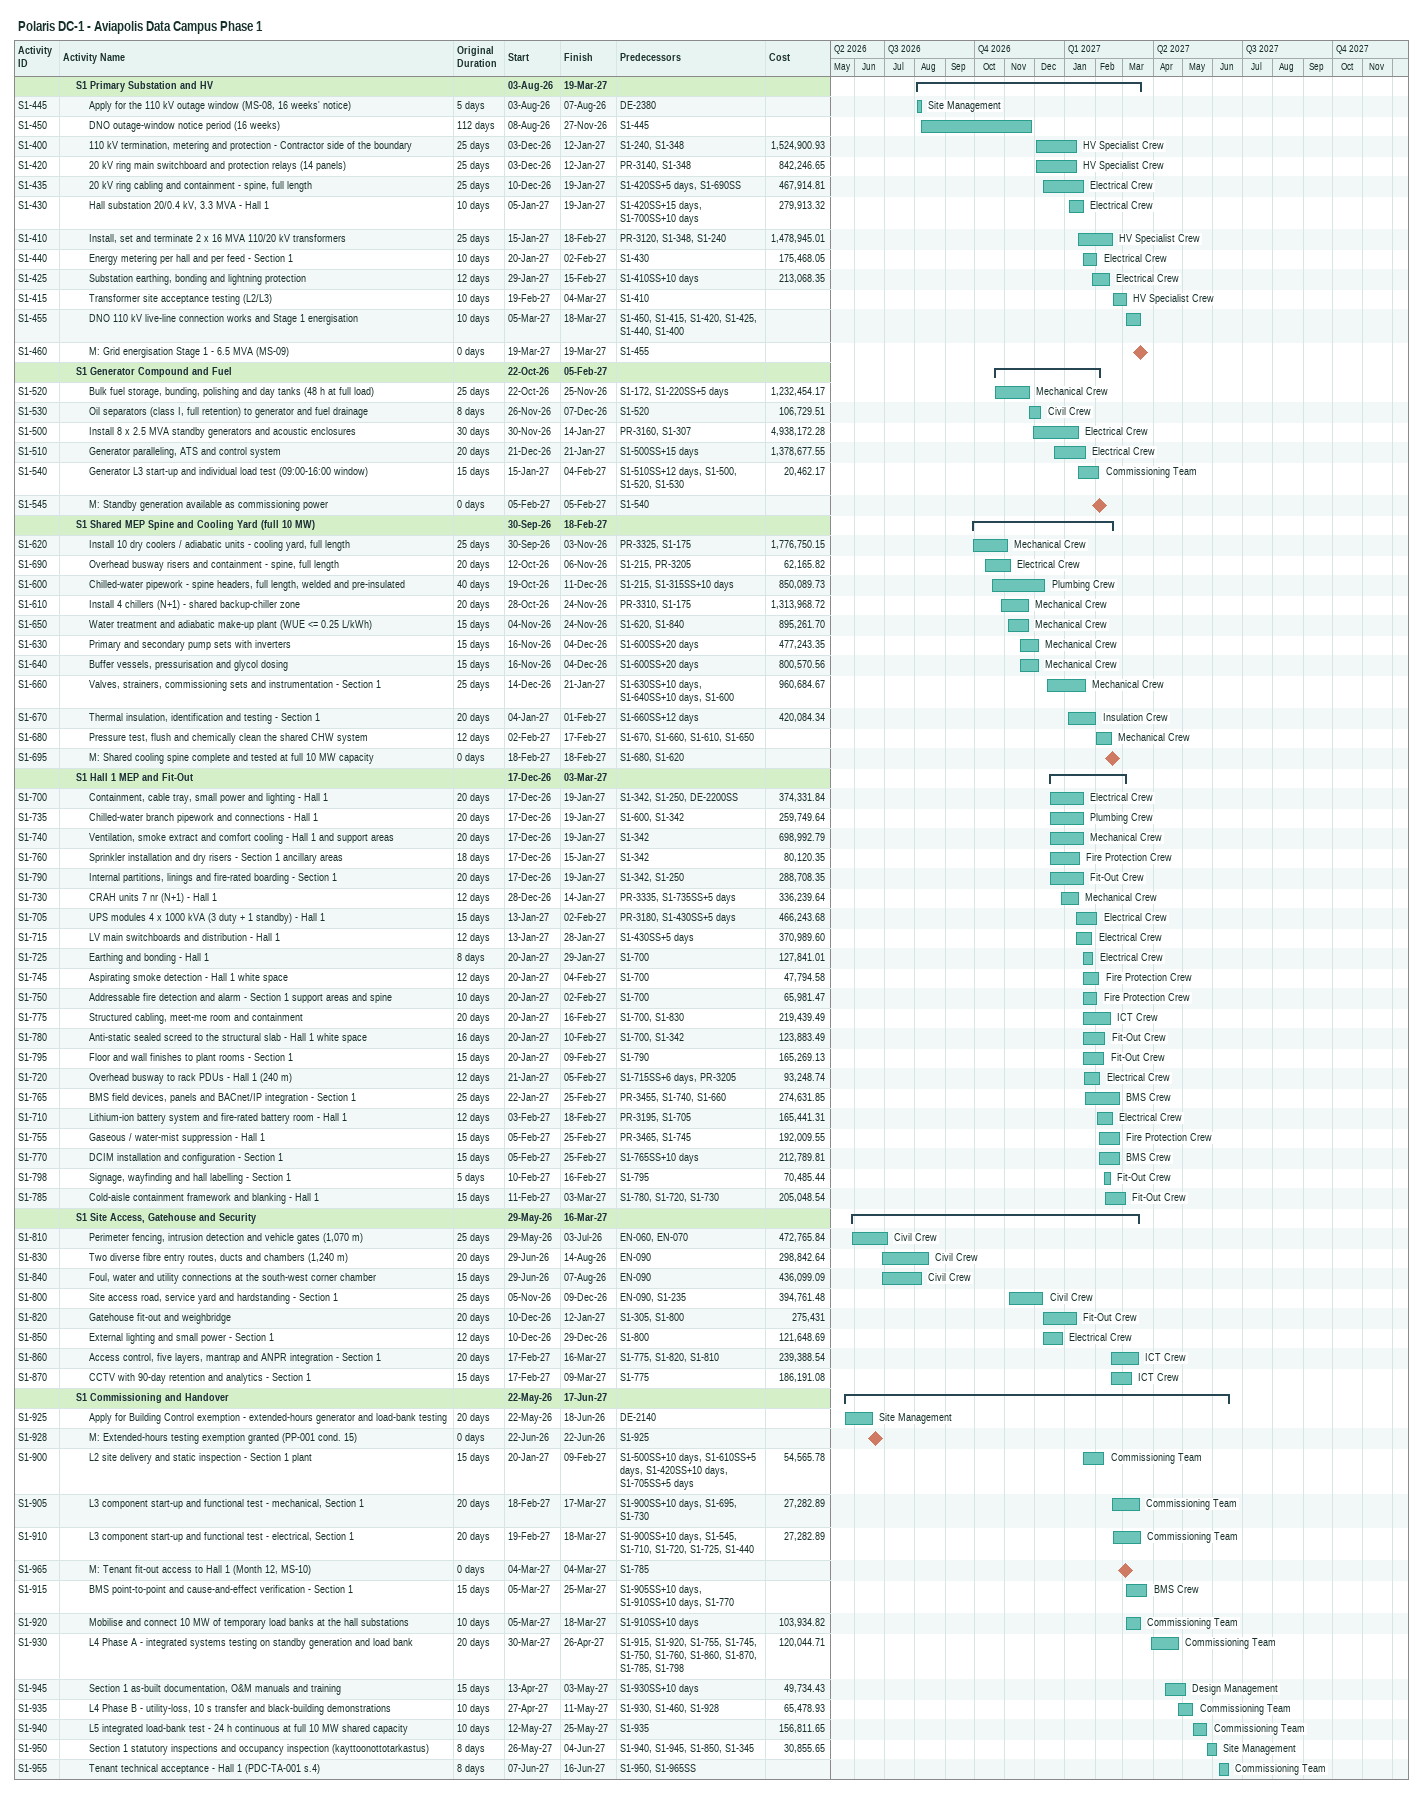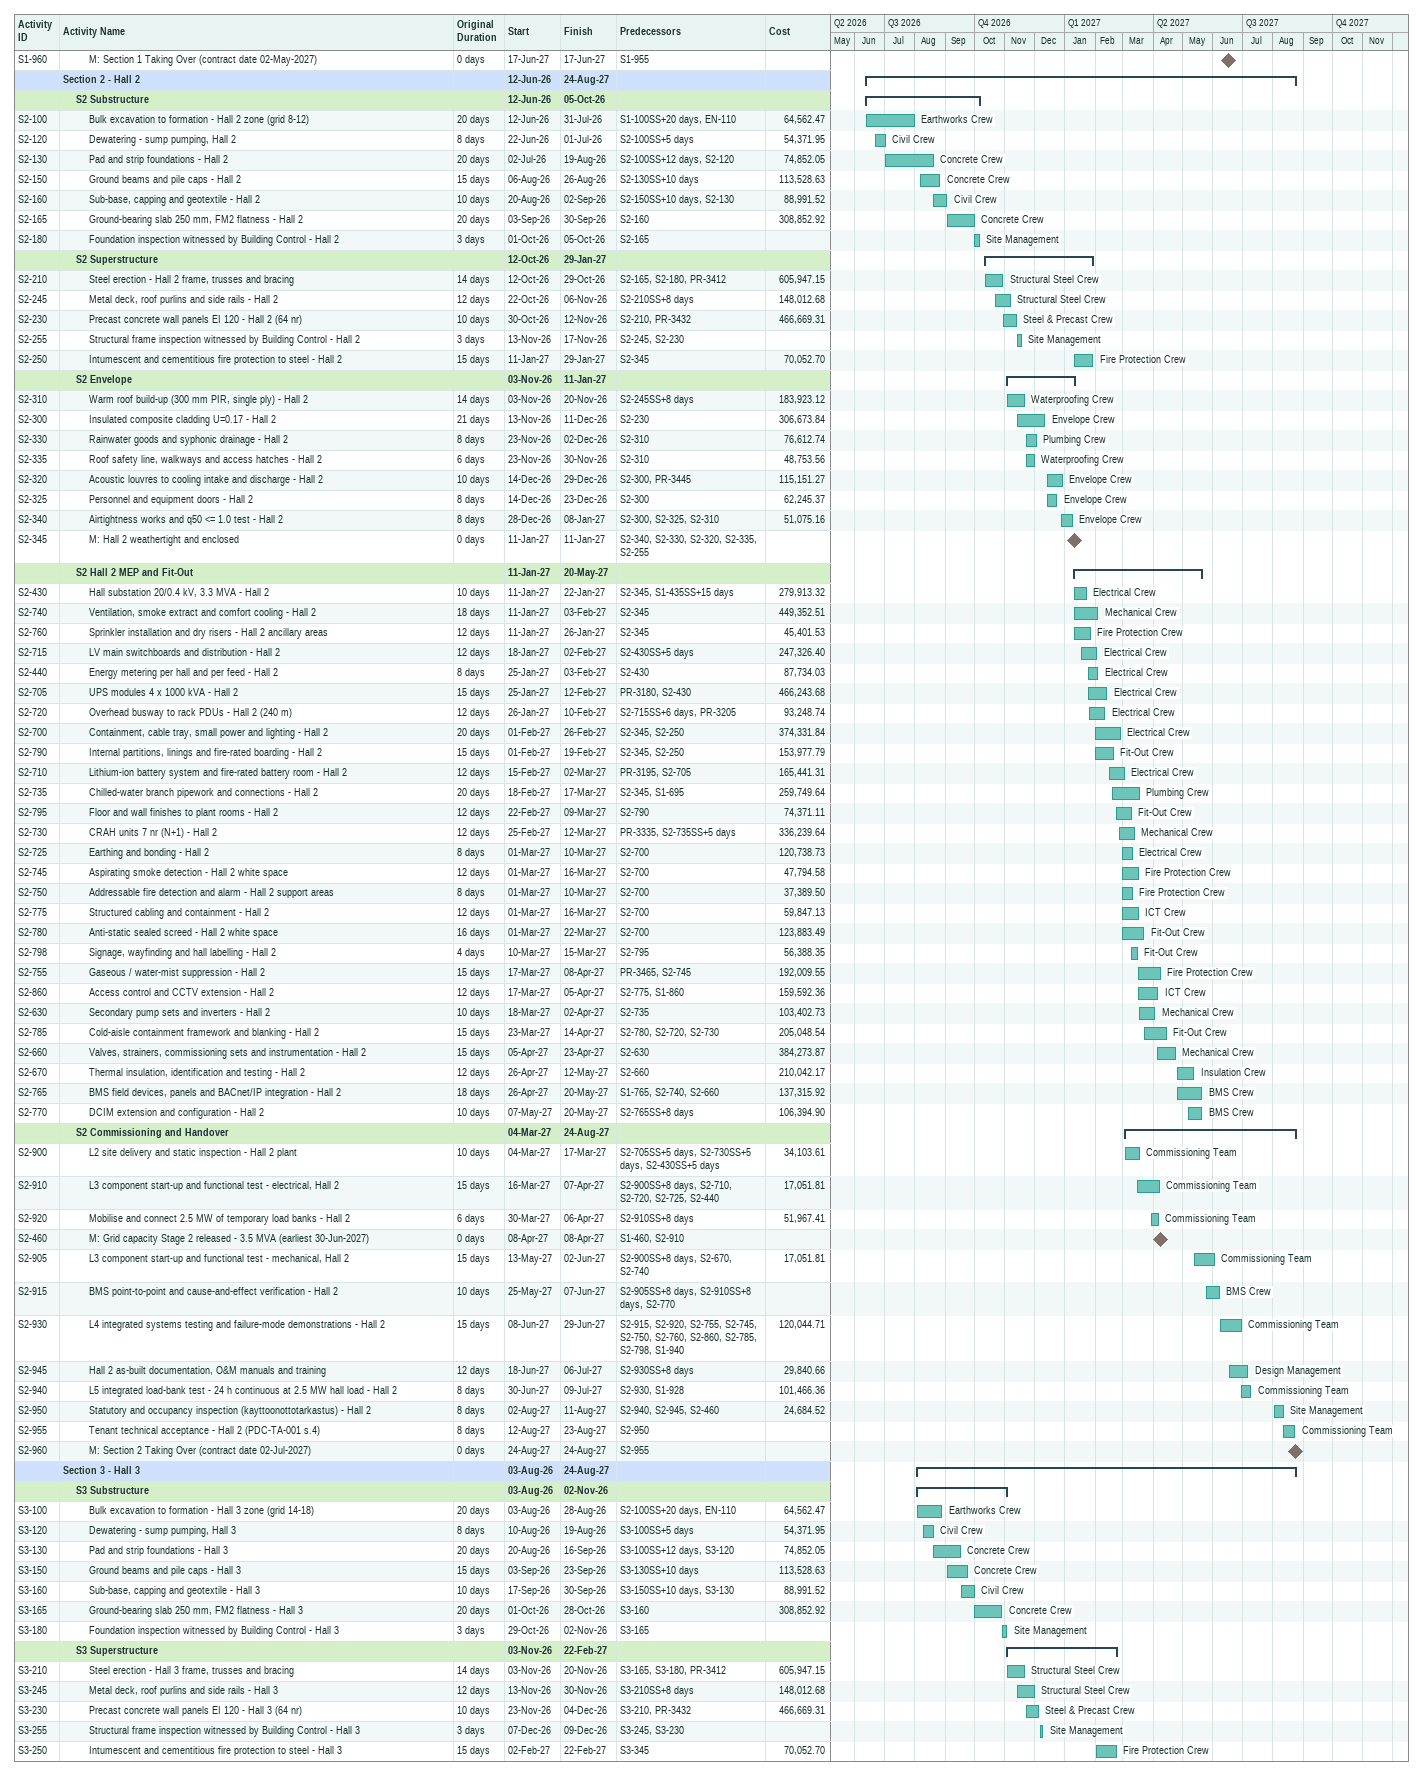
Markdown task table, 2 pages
Polaris DC-1 - Aviapolis Data Campus Phase 1

| ID | Level | Task | Original duration | Start | Finish | Predecessors | Resources | Cost |
|---|---|---|---|---|---|---|---|---|
|  | 2 | **S1 Primary Substation and HV** |  | 2026-08-03 | 2027-03-19 |  |  |  |
| S1-445 | 3 | Apply for the 110 kV outage window (MS-08, 16 weeks' notice) | 5d | 2026-08-03 | 2026-08-07 | DE-2380 | Site Management |  |
| S1-450 | 3 | DNO outage-window notice period (16 weeks) | 112d | 2026-08-08 | 2026-11-27 | S1-445 |  |  |
| S1-400 | 3 | 110 kV termination, metering and protection - Contractor side of the boundary | 25d | 2026-12-03 | 2027-01-12 | S1-240, S1-348 | HV Specialist Crew | 1524900.93 |
| S1-420 | 3 | 20 kV ring main switchboard and protection relays (14 panels) | 25d | 2026-12-03 | 2027-01-12 | PR-3140, S1-348 | HV Specialist Crew | 842246.65 |
| S1-435 | 3 | 20 kV ring cabling and containment - spine, full length | 25d | 2026-12-10 | 2027-01-19 | S1-420SS+5d, S1-690SS | Electrical Crew | 467914.81 |
| S1-430 | 3 | Hall substation 20/0.4 kV, 3.3 MVA - Hall 1 | 10d | 2027-01-05 | 2027-01-19 | S1-420SS+15d, S1-700SS+10d | Electrical Crew | 279913.32 |
| S1-410 | 3 | Install, set and terminate 2 x 16 MVA 110/20 kV transformers | 25d | 2027-01-15 | 2027-02-18 | PR-3120, S1-348, S1-240 | HV Specialist Crew | 1478945.01 |
| S1-440 | 3 | Energy metering per hall and per feed - Section 1 | 10d | 2027-01-20 | 2027-02-02 | S1-430 | Electrical Crew | 175468.05 |
| S1-425 | 3 | Substation earthing, bonding and lightning protection | 12d | 2027-01-29 | 2027-02-15 | S1-410SS+10d | Electrical Crew | 213068.35 |
| S1-415 | 3 | Transformer site acceptance testing (L2/L3) | 10d | 2027-02-19 | 2027-03-04 | S1-410 | HV Specialist Crew |  |
| S1-455 | 3 | DNO 110 kV live-line connection works and Stage 1 energisation | 10d | 2027-03-05 | 2027-03-18 | S1-450, S1-415, S1-420, S1-425, S1-440, S1-400 |  |  |
| S1-460 | 3 | M: Grid energisation Stage 1 - 6.5 MVA (MS-09) | 0d | 2027-03-19 | 2027-03-19 | S1-455 |  |  |
|  | 2 | **S1 Generator Compound and Fuel** |  | 2026-10-22 | 2027-02-05 |  |  |  |
| S1-520 | 3 | Bulk fuel storage, bunding, polishing and day tanks (48 h at full load) | 25d | 2026-10-22 | 2026-11-25 | S1-172, S1-220SS+5d | Mechanical Crew | 1232454.17 |
| S1-530 | 3 | Oil separators (class I, full retention) to generator and fuel drainage | 8d | 2026-11-26 | 2026-12-07 | S1-520 | Civil Crew | 106729.51 |
| S1-500 | 3 | Install 8 x 2.5 MVA standby generators and acoustic enclosures | 30d | 2026-11-30 | 2027-01-14 | PR-3160, S1-307 | Electrical Crew | 4938172.28 |
| S1-510 | 3 | Generator paralleling, ATS and control system | 20d | 2026-12-21 | 2027-01-21 | S1-500SS+15d | Electrical Crew | 1378677.55 |
| S1-540 | 3 | Generator L3 start-up and individual load test (09:00-16:00 window) | 15d | 2027-01-15 | 2027-02-04 | S1-510SS+12d, S1-500, S1-520, S1-530 | Commissioning Team | 20462.17 |
| S1-545 | 3 | M: Standby generation available as commissioning power | 0d | 2027-02-05 | 2027-02-05 | S1-540 |  |  |
|  | 2 | **S1 Shared MEP Spine and Cooling Yard (full 10 MW)** |  | 2026-09-30 | 2027-02-18 |  |  |  |
| S1-620 | 3 | Install 10 dry coolers / adiabatic units - cooling yard, full length | 25d | 2026-09-30 | 2026-11-03 | PR-3325, S1-175 | Mechanical Crew | 1776750.15 |
| S1-690 | 3 | Overhead busway risers and containment - spine, full length | 20d | 2026-10-12 | 2026-11-06 | S1-215, PR-3205 | Electrical Crew | 62165.82 |
| S1-600 | 3 | Chilled-water pipework - spine headers, full length, welded and pre-insulated | 40d | 2026-10-19 | 2026-12-11 | S1-215, S1-315SS+10d | Plumbing Crew | 850089.73 |
| S1-610 | 3 | Install 4 chillers (N+1) - shared backup-chiller zone | 20d | 2026-10-28 | 2026-11-24 | PR-3310, S1-175 | Mechanical Crew | 1313968.72 |
| S1-650 | 3 | Water treatment and adiabatic make-up plant (WUE <= 0.25 L/kWh) | 15d | 2026-11-04 | 2026-11-24 | S1-620, S1-840 | Mechanical Crew | 895261.70 |
| S1-630 | 3 | Primary and secondary pump sets with inverters | 15d | 2026-11-16 | 2026-12-04 | S1-600SS+20d | Mechanical Crew | 477243.35 |
| S1-640 | 3 | Buffer vessels, pressurisation and glycol dosing | 15d | 2026-11-16 | 2026-12-04 | S1-600SS+20d | Mechanical Crew | 800570.56 |
| S1-660 | 3 | Valves, strainers, commissioning sets and instrumentation - Section 1 | 25d | 2026-12-14 | 2027-01-21 | S1-630SS+10d, S1-640SS+10d, S1-600 | Mechanical Crew | 960684.67 |
| S1-670 | 3 | Thermal insulation, identification and testing - Section 1 | 20d | 2027-01-04 | 2027-02-01 | S1-660SS+12d | Insulation Crew | 420084.34 |
| S1-680 | 3 | Pressure test, flush and chemically clean the shared CHW system | 12d | 2027-02-02 | 2027-02-17 | S1-670, S1-660, S1-610, S1-650 | Mechanical Crew |  |
| S1-695 | 3 | M: Shared cooling spine complete and tested at full 10 MW capacity | 0d | 2027-02-18 | 2027-02-18 | S1-680, S1-620 |  |  |
|  | 2 | **S1 Hall 1 MEP and Fit-Out** |  | 2026-12-17 | 2027-03-03 |  |  |  |
| S1-700 | 3 | Containment, cable tray, small power and lighting - Hall 1 | 20d | 2026-12-17 | 2027-01-19 | S1-342, S1-250, DE-2200SS | Electrical Crew | 374331.84 |
| S1-735 | 3 | Chilled-water branch pipework and connections - Hall 1 | 20d | 2026-12-17 | 2027-01-19 | S1-600, S1-342 | Plumbing Crew | 259749.64 |
| S1-740 | 3 | Ventilation, smoke extract and comfort cooling - Hall 1 and support areas | 20d | 2026-12-17 | 2027-01-19 | S1-342 | Mechanical Crew | 698992.79 |
| S1-760 | 3 | Sprinkler installation and dry risers - Section 1 ancillary areas | 18d | 2026-12-17 | 2027-01-15 | S1-342 | Fire Protection Crew | 80120.35 |
| S1-790 | 3 | Internal partitions, linings and fire-rated boarding - Section 1 | 20d | 2026-12-17 | 2027-01-19 | S1-342, S1-250 | Fit-Out Crew | 288708.35 |
| S1-730 | 3 | CRAH units 7 nr (N+1) - Hall 1 | 12d | 2026-12-28 | 2027-01-14 | PR-3335, S1-735SS+5d | Mechanical Crew | 336239.64 |
| S1-705 | 3 | UPS modules 4 x 1000 kVA (3 duty + 1 standby) - Hall 1 | 15d | 2027-01-13 | 2027-02-02 | PR-3180, S1-430SS+5d | Electrical Crew | 466243.68 |
| S1-715 | 3 | LV main switchboards and distribution - Hall 1 | 12d | 2027-01-13 | 2027-01-28 | S1-430SS+5d | Electrical Crew | 370989.60 |
| S1-725 | 3 | Earthing and bonding - Hall 1 | 8d | 2027-01-20 | 2027-01-29 | S1-700 | Electrical Crew | 127841.01 |
| S1-745 | 3 | Aspirating smoke detection - Hall 1 white space | 12d | 2027-01-20 | 2027-02-04 | S1-700 | Fire Protection Crew | 47794.58 |
| S1-750 | 3 | Addressable fire detection and alarm - Section 1 support areas and spine | 10d | 2027-01-20 | 2027-02-02 | S1-700 | Fire Protection Crew | 65981.47 |
| S1-775 | 3 | Structured cabling, meet-me room and containment | 20d | 2027-01-20 | 2027-02-16 | S1-700, S1-830 | ICT Crew | 219439.49 |
| S1-780 | 3 | Anti-static sealed screed to the structural slab - Hall 1 white space | 16d | 2027-01-20 | 2027-02-10 | S1-700, S1-342 | Fit-Out Crew | 123883.49 |
| S1-795 | 3 | Floor and wall finishes to plant rooms - Section 1 | 15d | 2027-01-20 | 2027-02-09 | S1-790 | Fit-Out Crew | 165269.13 |
| S1-720 | 3 | Overhead busway to rack PDUs - Hall 1 (240 m) | 12d | 2027-01-21 | 2027-02-05 | S1-715SS+6d, PR-3205 | Electrical Crew | 93248.74 |
| S1-765 | 3 | BMS field devices, panels and BACnet/IP integration - Section 1 | 25d | 2027-01-22 | 2027-02-25 | PR-3455, S1-740, S1-660 | BMS Crew | 274631.85 |
| S1-710 | 3 | Lithium-ion battery system and fire-rated battery room - Hall 1 | 12d | 2027-02-03 | 2027-02-18 | PR-3195, S1-705 | Electrical Crew | 165441.31 |
| S1-755 | 3 | Gaseous / water-mist suppression - Hall 1 | 15d | 2027-02-05 | 2027-02-25 | PR-3465, S1-745 | Fire Protection Crew | 192009.55 |
| S1-770 | 3 | DCIM installation and configuration - Section 1 | 15d | 2027-02-05 | 2027-02-25 | S1-765SS+10d | BMS Crew | 212789.81 |
| S1-798 | 3 | Signage, wayfinding and hall labelling - Section 1 | 5d | 2027-02-10 | 2027-02-16 | S1-795 | Fit-Out Crew | 70485.44 |
| S1-785 | 3 | Cold-aisle containment framework and blanking - Hall 1 | 15d | 2027-02-11 | 2027-03-03 | S1-780, S1-720, S1-730 | Fit-Out Crew | 205048.54 |
|  | 2 | **S1 Site Access, Gatehouse and Security** |  | 2026-05-29 | 2027-03-16 |  |  |  |
| S1-810 | 3 | Perimeter fencing, intrusion detection and vehicle gates (1,070 m) | 25d | 2026-05-29 | 2026-07-03 | EN-060, EN-070 | Civil Crew | 472765.84 |
| S1-830 | 3 | Two diverse fibre entry routes, ducts and chambers (1,240 m) | 20d | 2026-06-29 | 2026-08-14 | EN-090 | Civil Crew | 298842.64 |
| S1-840 | 3 | Foul, water and utility connections at the south-west corner chamber | 15d | 2026-06-29 | 2026-08-07 | EN-090 | Civil Crew | 436099.09 |
| S1-800 | 3 | Site access road, service yard and hardstanding - Section 1 | 25d | 2026-11-05 | 2026-12-09 | EN-090, S1-235 | Civil Crew | 394761.48 |
| S1-820 | 3 | Gatehouse fit-out and weighbridge | 20d | 2026-12-10 | 2027-01-12 | S1-305, S1-800 | Fit-Out Crew | 275431 |
| S1-850 | 3 | External lighting and small power - Section 1 | 12d | 2026-12-10 | 2026-12-29 | S1-800 | Electrical Crew | 121648.69 |
| S1-860 | 3 | Access control, five layers, mantrap and ANPR integration - Section 1 | 20d | 2027-02-17 | 2027-03-16 | S1-775, S1-820, S1-810 | ICT Crew | 239388.54 |
| S1-870 | 3 | CCTV with 90-day retention and analytics - Section 1 | 15d | 2027-02-17 | 2027-03-09 | S1-775 | ICT Crew | 186191.08 |
|  | 2 | **S1 Commissioning and Handover** |  | 2026-05-22 | 2027-06-17 |  |  |  |
| S1-925 | 3 | Apply for Building Control exemption - extended-hours generator and load-bank testing | 20d | 2026-05-22 | 2026-06-18 | DE-2140 | Site Management |  |
| S1-928 | 3 | M: Extended-hours testing exemption granted (PP-001 cond. 15) | 0d | 2026-06-22 | 2026-06-22 | S1-925 |  |  |
| S1-900 | 3 | L2 site delivery and static inspection - Section 1 plant | 15d | 2027-01-20 | 2027-02-09 | S1-500SS+10d, S1-610SS+5d, S1-420SS+10d, S1-705SS+5d | Commissioning Team | 54565.78 |
| S1-905 | 3 | L3 component start-up and functional test - mechanical, Section 1 | 20d | 2027-02-18 | 2027-03-17 | S1-900SS+10d, S1-695, S1-730 | Commissioning Team | 27282.89 |
| S1-910 | 3 | L3 component start-up and functional test - electrical, Section 1 | 20d | 2027-02-19 | 2027-03-18 | S1-900SS+10d, S1-545, S1-710, S1-720, S1-725, S1-440 | Commissioning Team | 27282.89 |
| S1-965 | 3 | M: Tenant fit-out access to Hall 1 (Month 12, MS-10) | 0d | 2027-03-04 | 2027-03-04 | S1-785 |  |  |
| S1-915 | 3 | BMS point-to-point and cause-and-effect verification - Section 1 | 15d | 2027-03-05 | 2027-03-25 | S1-905SS+10d, S1-910SS+10d, S1-770 | BMS Crew |  |
| S1-920 | 3 | Mobilise and connect 10 MW of temporary load banks at the hall substations | 10d | 2027-03-05 | 2027-03-18 | S1-910SS+10d | Commissioning Team | 103934.82 |
| S1-930 | 3 | L4 Phase A - integrated systems testing on standby generation and load bank | 20d | 2027-03-30 | 2027-04-26 | S1-915, S1-920, S1-755, S1-745, S1-750, S1-760, S1-860, S1-870, S1-785, S1-798 | Commissioning Team | 120044.71 |
| S1-945 | 3 | Section 1 as-built documentation, O&M manuals and training | 15d | 2027-04-13 | 2027-05-03 | S1-930SS+10d | Design Management | 49734.43 |
| S1-935 | 3 | L4 Phase B - utility-loss, 10 s transfer and black-building demonstrations | 10d | 2027-04-27 | 2027-05-11 | S1-930, S1-460, S1-928 | Commissioning Team | 65478.93 |
| S1-940 | 3 | L5 integrated load-bank test - 24 h continuous at full 10 MW shared capacity | 10d | 2027-05-12 | 2027-05-25 | S1-935 | Commissioning Team | 156811.65 |
| S1-950 | 3 | Section 1 statutory inspections and occupancy inspection (kayttoonottotarkastus) | 8d | 2027-05-26 | 2027-06-04 | S1-940, S1-945, S1-850, S1-345 | Site Management | 30855.65 |
| S1-955 | 3 | Tenant technical acceptance - Hall 1 (PDC-TA-001 s.4) | 8d | 2027-06-07 | 2027-06-16 | S1-950, S1-965SS | Commissioning Team |  |
| S1-960 | 3 | M: Section 1 Taking Over (contract date 02-May-2027) | 0d | 2027-06-17 | 2027-06-17 | S1-955 |  |  |
|  | 1 | **Section 2 - Hall 2** |  | 2026-06-12 | 2027-08-24 |  |  |  |
|  | 2 | **S2 Substructure** |  | 2026-06-12 | 2026-10-05 |  |  |  |
| S2-100 | 3 | Bulk excavation to formation - Hall 2 zone (grid 8-12) | 20d | 2026-06-12 | 2026-07-31 | S1-100SS+20d, EN-110 | Earthworks Crew | 64562.47 |
| S2-120 | 3 | Dewatering - sump pumping, Hall 2 | 8d | 2026-06-22 | 2026-07-01 | S2-100SS+5d | Civil Crew | 54371.95 |
| S2-130 | 3 | Pad and strip foundations - Hall 2 | 20d | 2026-07-02 | 2026-08-19 | S2-100SS+12d, S2-120 | Concrete Crew | 74852.05 |
| S2-150 | 3 | Ground beams and pile caps - Hall 2 | 15d | 2026-08-06 | 2026-08-26 | S2-130SS+10d | Concrete Crew | 113528.63 |
| S2-160 | 3 | Sub-base, capping and geotextile - Hall 2 | 10d | 2026-08-20 | 2026-09-02 | S2-150SS+10d, S2-130 | Civil Crew | 88991.52 |
| S2-165 | 3 | Ground-bearing slab 250 mm, FM2 flatness - Hall 2 | 20d | 2026-09-03 | 2026-09-30 | S2-160 | Concrete Crew | 308852.92 |
| S2-180 | 3 | Foundation inspection witnessed by Building Control - Hall 2 | 3d | 2026-10-01 | 2026-10-05 | S2-165 | Site Management |  |
|  | 2 | **S2 Superstructure** |  | 2026-10-12 | 2027-01-29 |  |  |  |
| S2-210 | 3 | Steel erection - Hall 2 frame, trusses and bracing | 14d | 2026-10-12 | 2026-10-29 | S2-165, S2-180, PR-3412 | Structural Steel Crew | 605947.15 |
| S2-245 | 3 | Metal deck, roof purlins and side rails - Hall 2 | 12d | 2026-10-22 | 2026-11-06 | S2-210SS+8d | Structural Steel Crew | 148012.68 |
| S2-230 | 3 | Precast concrete wall panels EI 120 - Hall 2 (64 nr) | 10d | 2026-10-30 | 2026-11-12 | S2-210, PR-3432 | Steel & Precast Crew | 466669.31 |
| S2-255 | 3 | Structural frame inspection witnessed by Building Control - Hall 2 | 3d | 2026-11-13 | 2026-11-17 | S2-245, S2-230 | Site Management |  |
| S2-250 | 3 | Intumescent and cementitious fire protection to steel - Hall 2 | 15d | 2027-01-11 | 2027-01-29 | S2-345 | Fire Protection Crew | 70052.70 |
|  | 2 | **S2 Envelope** |  | 2026-11-03 | 2027-01-11 |  |  |  |
| S2-310 | 3 | Warm roof build-up (300 mm PIR, single ply) - Hall 2 | 14d | 2026-11-03 | 2026-11-20 | S2-245SS+8d | Waterproofing Crew | 183923.12 |
| S2-300 | 3 | Insulated composite cladding U=0.17 - Hall 2 | 21d | 2026-11-13 | 2026-12-11 | S2-230 | Envelope Crew | 306673.84 |
| S2-330 | 3 | Rainwater goods and syphonic drainage - Hall 2 | 8d | 2026-11-23 | 2026-12-02 | S2-310 | Plumbing Crew | 76612.74 |
| S2-335 | 3 | Roof safety line, walkways and access hatches - Hall 2 | 6d | 2026-11-23 | 2026-11-30 | S2-310 | Waterproofing Crew | 48753.56 |
| S2-320 | 3 | Acoustic louvres to cooling intake and discharge - Hall 2 | 10d | 2026-12-14 | 2026-12-29 | S2-300, PR-3445 | Envelope Crew | 115151.27 |
| S2-325 | 3 | Personnel and equipment doors - Hall 2 | 8d | 2026-12-14 | 2026-12-23 | S2-300 | Envelope Crew | 62245.37 |
| S2-340 | 3 | Airtightness works and q50 <= 1.0 test - Hall 2 | 8d | 2026-12-28 | 2027-01-08 | S2-300, S2-325, S2-310 | Envelope Crew | 51075.16 |
| S2-345 | 3 | M: Hall 2 weathertight and enclosed | 0d | 2027-01-11 | 2027-01-11 | S2-340, S2-330, S2-320, S2-335, S2-255 |  |  |
|  | 2 | **S2 Hall 2 MEP and Fit-Out** |  | 2027-01-11 | 2027-05-20 |  |  |  |
| S2-430 | 3 | Hall substation 20/0.4 kV, 3.3 MVA - Hall 2 | 10d | 2027-01-11 | 2027-01-22 | S2-345, S1-435SS+15d | Electrical Crew | 279913.32 |
| S2-740 | 3 | Ventilation, smoke extract and comfort cooling - Hall 2 | 18d | 2027-01-11 | 2027-02-03 | S2-345 | Mechanical Crew | 449352.51 |
| S2-760 | 3 | Sprinkler installation and dry risers - Hall 2 ancillary areas | 12d | 2027-01-11 | 2027-01-26 | S2-345 | Fire Protection Crew | 45401.53 |
| S2-715 | 3 | LV main switchboards and distribution - Hall 2 | 12d | 2027-01-18 | 2027-02-02 | S2-430SS+5d | Electrical Crew | 247326.40 |
| S2-440 | 3 | Energy metering per hall and per feed - Hall 2 | 8d | 2027-01-25 | 2027-02-03 | S2-430 | Electrical Crew | 87734.03 |
| S2-705 | 3 | UPS modules 4 x 1000 kVA - Hall 2 | 15d | 2027-01-25 | 2027-02-12 | PR-3180, S2-430 | Electrical Crew | 466243.68 |
| S2-720 | 3 | Overhead busway to rack PDUs - Hall 2 (240 m) | 12d | 2027-01-26 | 2027-02-10 | S2-715SS+6d, PR-3205 | Electrical Crew | 93248.74 |
| S2-700 | 3 | Containment, cable tray, small power and lighting - Hall 2 | 20d | 2027-02-01 | 2027-02-26 | S2-345, S2-250 | Electrical Crew | 374331.84 |
| S2-790 | 3 | Internal partitions, linings and fire-rated boarding - Hall 2 | 15d | 2027-02-01 | 2027-02-19 | S2-345, S2-250 | Fit-Out Crew | 153977.79 |
| S2-710 | 3 | Lithium-ion battery system and fire-rated battery room - Hall 2 | 12d | 2027-02-15 | 2027-03-02 | PR-3195, S2-705 | Electrical Crew | 165441.31 |
| S2-735 | 3 | Chilled-water branch pipework and connections - Hall 2 | 20d | 2027-02-18 | 2027-03-17 | S2-345, S1-695 | Plumbing Crew | 259749.64 |
| S2-795 | 3 | Floor and wall finishes to plant rooms - Hall 2 | 12d | 2027-02-22 | 2027-03-09 | S2-790 | Fit-Out Crew | 74371.11 |
| S2-730 | 3 | CRAH units 7 nr (N+1) - Hall 2 | 12d | 2027-02-25 | 2027-03-12 | PR-3335, S2-735SS+5d | Mechanical Crew | 336239.64 |
| S2-725 | 3 | Earthing and bonding - Hall 2 | 8d | 2027-03-01 | 2027-03-10 | S2-700 | Electrical Crew | 120738.73 |
| S2-745 | 3 | Aspirating smoke detection - Hall 2 white space | 12d | 2027-03-01 | 2027-03-16 | S2-700 | Fire Protection Crew | 47794.58 |
| S2-750 | 3 | Addressable fire detection and alarm - Hall 2 support areas | 8d | 2027-03-01 | 2027-03-10 | S2-700 | Fire Protection Crew | 37389.50 |
| S2-775 | 3 | Structured cabling and containment - Hall 2 | 12d | 2027-03-01 | 2027-03-16 | S2-700 | ICT Crew | 59847.13 |
| S2-780 | 3 | Anti-static sealed screed - Hall 2 white space | 16d | 2027-03-01 | 2027-03-22 | S2-700 | Fit-Out Crew | 123883.49 |
| S2-798 | 3 | Signage, wayfinding and hall labelling - Hall 2 | 4d | 2027-03-10 | 2027-03-15 | S2-795 | Fit-Out Crew | 56388.35 |
| S2-755 | 3 | Gaseous / water-mist suppression - Hall 2 | 15d | 2027-03-17 | 2027-04-08 | PR-3465, S2-745 | Fire Protection Crew | 192009.55 |
| S2-860 | 3 | Access control and CCTV extension - Hall 2 | 12d | 2027-03-17 | 2027-04-05 | S2-775, S1-860 | ICT Crew | 159592.36 |
| S2-630 | 3 | Secondary pump sets and inverters - Hall 2 | 10d | 2027-03-18 | 2027-04-02 | S2-735 | Mechanical Crew | 103402.73 |
| S2-785 | 3 | Cold-aisle containment framework and blanking - Hall 2 | 15d | 2027-03-23 | 2027-04-14 | S2-780, S2-720, S2-730 | Fit-Out Crew | 205048.54 |
| S2-660 | 3 | Valves, strainers, commissioning sets and instrumentation - Hall 2 | 15d | 2027-04-05 | 2027-04-23 | S2-630 | Mechanical Crew | 384273.87 |
| S2-670 | 3 | Thermal insulation, identification and testing - Hall 2 | 12d | 2027-04-26 | 2027-05-12 | S2-660 | Insulation Crew | 210042.17 |
| S2-765 | 3 | BMS field devices, panels and BACnet/IP integration - Hall 2 | 18d | 2027-04-26 | 2027-05-20 | S1-765, S2-740, S2-660 | BMS Crew | 137315.92 |
| S2-770 | 3 | DCIM extension and configuration - Hall 2 | 10d | 2027-05-07 | 2027-05-20 | S2-765SS+8d | BMS Crew | 106394.90 |
|  | 2 | **S2 Commissioning and Handover** |  | 2027-03-04 | 2027-08-24 |  |  |  |
| S2-900 | 3 | L2 site delivery and static inspection - Hall 2 plant | 10d | 2027-03-04 | 2027-03-17 | S2-705SS+5d, S2-730SS+5d, S2-430SS+5d | Commissioning Team | 34103.61 |
| S2-910 | 3 | L3 component start-up and functional test - electrical, Hall 2 | 15d | 2027-03-16 | 2027-04-07 | S2-900SS+8d, S2-710, S2-720, S2-725, S2-440 | Commissioning Team | 17051.81 |
| S2-920 | 3 | Mobilise and connect 2.5 MW of temporary load banks - Hall 2 | 6d | 2027-03-30 | 2027-04-06 | S2-910SS+8d | Commissioning Team | 51967.41 |
| S2-460 | 3 | M: Grid capacity Stage 2 released - 3.5 MVA (earliest 30-Jun-2027) | 0d | 2027-04-08 | 2027-04-08 | S1-460, S2-910 |  |  |
| S2-905 | 3 | L3 component start-up and functional test - mechanical, Hall 2 | 15d | 2027-05-13 | 2027-06-02 | S2-900SS+8d, S2-670, S2-740 | Commissioning Team | 17051.81 |
| S2-915 | 3 | BMS point-to-point and cause-and-effect verification - Hall 2 | 10d | 2027-05-25 | 2027-06-07 | S2-905SS+8d, S2-910SS+8d, S2-770 | BMS Crew |  |
| S2-930 | 3 | L4 integrated systems testing and failure-mode demonstrations - Hall 2 | 15d | 2027-06-08 | 2027-06-29 | S2-915, S2-920, S2-755, S2-745, S2-750, S2-760, S2-860, S2-785, S2-798, S1-940 | Commissioning Team | 120044.71 |
| S2-945 | 3 | Hall 2 as-built documentation, O&M manuals and training | 12d | 2027-06-18 | 2027-07-06 | S2-930SS+8d | Design Management | 29840.66 |
| S2-940 | 3 | L5 integrated load-bank test - 24 h continuous at 2.5 MW hall load - Hall 2 | 8d | 2027-06-30 | 2027-07-09 | S2-930, S1-928 | Commissioning Team | 101466.36 |
| S2-950 | 3 | Statutory and occupancy inspection (kayttoonottotarkastus) - Hall 2 | 8d | 2027-08-02 | 2027-08-11 | S2-940, S2-945, S2-460 | Site Management | 24684.52 |
| S2-955 | 3 | Tenant technical acceptance - Hall 2 (PDC-TA-001 s.4) | 8d | 2027-08-12 | 2027-08-23 | S2-950 | Commissioning Team |  |
| S2-960 | 3 | M: Section 2 Taking Over (contract date 02-Jul-2027) | 0d | 2027-08-24 | 2027-08-24 | S2-955 |  |  |
|  | 1 | **Section 3 - Hall 3** |  | 2026-08-03 | 2027-08-24 |  |  |  |
|  | 2 | **S3 Substructure** |  | 2026-08-03 | 2026-11-02 |  |  |  |
| S3-100 | 3 | Bulk excavation to formation - Hall 3 zone (grid 14-18) | 20d | 2026-08-03 | 2026-08-28 | S2-100SS+20d, EN-110 | Earthworks Crew | 64562.47 |
| S3-120 | 3 | Dewatering - sump pumping, Hall 3 | 8d | 2026-08-10 | 2026-08-19 | S3-100SS+5d | Civil Crew | 54371.95 |
| S3-130 | 3 | Pad and strip foundations - Hall 3 | 20d | 2026-08-20 | 2026-09-16 | S3-100SS+12d, S3-120 | Concrete Crew | 74852.05 |
| S3-150 | 3 | Ground beams and pile caps - Hall 3 | 15d | 2026-09-03 | 2026-09-23 | S3-130SS+10d | Concrete Crew | 113528.63 |
| S3-160 | 3 | Sub-base, capping and geotextile - Hall 3 | 10d | 2026-09-17 | 2026-09-30 | S3-150SS+10d, S3-130 | Civil Crew | 88991.52 |
| S3-165 | 3 | Ground-bearing slab 250 mm, FM2 flatness - Hall 3 | 20d | 2026-10-01 | 2026-10-28 | S3-160 | Concrete Crew | 308852.92 |
| S3-180 | 3 | Foundation inspection witnessed by Building Control - Hall 3 | 3d | 2026-10-29 | 2026-11-02 | S3-165 | Site Management |  |
|  | 2 | **S3 Superstructure** |  | 2026-11-03 | 2027-02-22 |  |  |  |
| S3-210 | 3 | Steel erection - Hall 3 frame, trusses and bracing | 14d | 2026-11-03 | 2026-11-20 | S3-165, S3-180, PR-3412 | Structural Steel Crew | 605947.15 |
| S3-245 | 3 | Metal deck, roof purlins and side rails - Hall 3 | 12d | 2026-11-13 | 2026-11-30 | S3-210SS+8d | Structural Steel Crew | 148012.68 |
| S3-230 | 3 | Precast concrete wall panels EI 120 - Hall 3 (64 nr) | 10d | 2026-11-23 | 2026-12-04 | S3-210, PR-3432 | Steel & Precast Crew | 466669.31 |
| S3-255 | 3 | Structural frame inspection witnessed by Building Control - Hall 3 | 3d | 2026-12-07 | 2026-12-09 | S3-245, S3-230 | Site Management |  |
| S3-250 | 3 | Intumescent and cementitious fire protection to steel - Hall 3 | 15d | 2027-02-02 | 2027-02-22 | S3-345 | Fire Protection Crew | 70052.70 |
